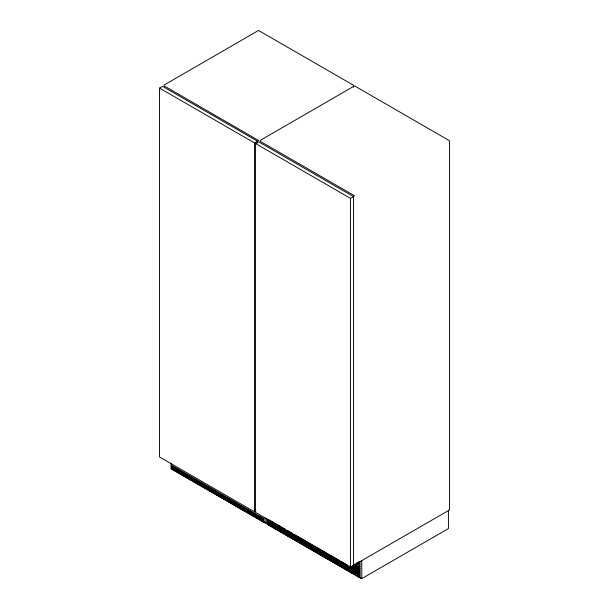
<?xml version="1.0" encoding="UTF-8"?>
<svg xmlns="http://www.w3.org/2000/svg" width="609" height="609" viewBox="0 0 609 609"><rect width="100%" height="100%" fill="white"/><g stroke="black" fill="none" stroke-linecap="round" stroke-linejoin="round"><path stroke-width="0.91" d="M164.004 85.108L258.536 30.45L353.418 85.214L353.464 87.239M256.039 510.966L254.532 511.834L159.543 456.994L159.543 88.092L162.542 86.356L257.538 141.204L257.538 143.1M159.543 88.092L254.532 142.932L257.538 141.204M255.536 143.511L258.536 141.775L353.524 196.623L353.524 565.525L350.525 567.253L255.536 512.413L255.536 143.511L350.525 198.351L353.524 196.623M264.253 518.366L263.819 518.571L171.319 465.154M267.587 522.141L265.851 523.131L263.301 521.669M164.171 85.869L258.688 140.542M260.165 141.288L354.636 195.832M448.414 510.091L448.445 528.566L361.898 578.542L355.999 575.193M361.754 560.623L361.807 578.032L361.046 578.497L267.085 524.258L267.054 518.708M358.587 561.704C361.586 561.993 359.949 564.992 358.145 562.503M356.95 562.518C362.096 564.063 360.764 567.078 356.516 563.317M356.128 563.797C363.603 566.926 359.767 568.509 354.88 564.124M354.841 564.596L449.457 510.007L449.457 140.717L354.529 85.869L259.997 140.527M353.677 564.14L360.246 567.931L360.284 568.456L359.812 568.73L353.243 564.939M352.855 565.418L360.246 569.689L360.269 570.245L359.812 570.488L352.421 566.218M351.218 566.233L360.246 571.44L360.269 572.003L359.812 572.239L349.147 566.081M268.15 519.325L285.362 529.259M286.968 530.188L292.723 533.507M294.337 534.436L340.18 560.904M341.786 561.833L347.541 565.152M267.77 519.804L360.246 573.198L360.269 573.762L359.812 573.998L267.336 520.604M172.758 469.394L179.381 473.223M180.987 474.152L186.788 477.494M188.394 478.43L194.195 481.772M195.801 482.701L198.313 484.147M199.919 485.076L209.831 490.801M211.445 491.729L213.127 492.704M214.733 493.633L220.534 496.982M222.14 497.911L254.28 516.462M255.894 517.391L261.687 520.741M269.574 525.293L279.485 531.018M281.099 531.946L309.121 548.123M310.727 549.052L316.528 552.401M318.134 553.33L323.935 556.679M325.541 557.608L328.053 559.054M329.659 559.983L331.342 560.958M332.956 561.886L339.571 565.708M341.185 566.636L342.867 567.611M344.473 568.54L354.392 574.264M350.525 198.351L350.525 567.253M265.813 518.023L265.813 522.606L265.052 523.07L171.091 468.831L171.06 463.289M254.532 142.932L254.532 511.834M171.319 466.38L171.342 466.936L263.819 520.33L264.276 520.094L264.276 519.561L171.776 466.136L171.319 466.38M171.319 468.131L171.342 468.694L263.819 522.08L264.276 521.844L264.276 521.312L171.776 467.895L171.319 468.131M267.313 521.799L267.336 522.362L359.812 575.749L360.269 575.513L360.246 574.949L267.77 521.563L267.313 521.799M267.313 523.55L267.336 524.113L359.812 577.507L360.269 577.271L360.269 576.731L267.77 523.314L267.336 523.527"/></g></svg>
